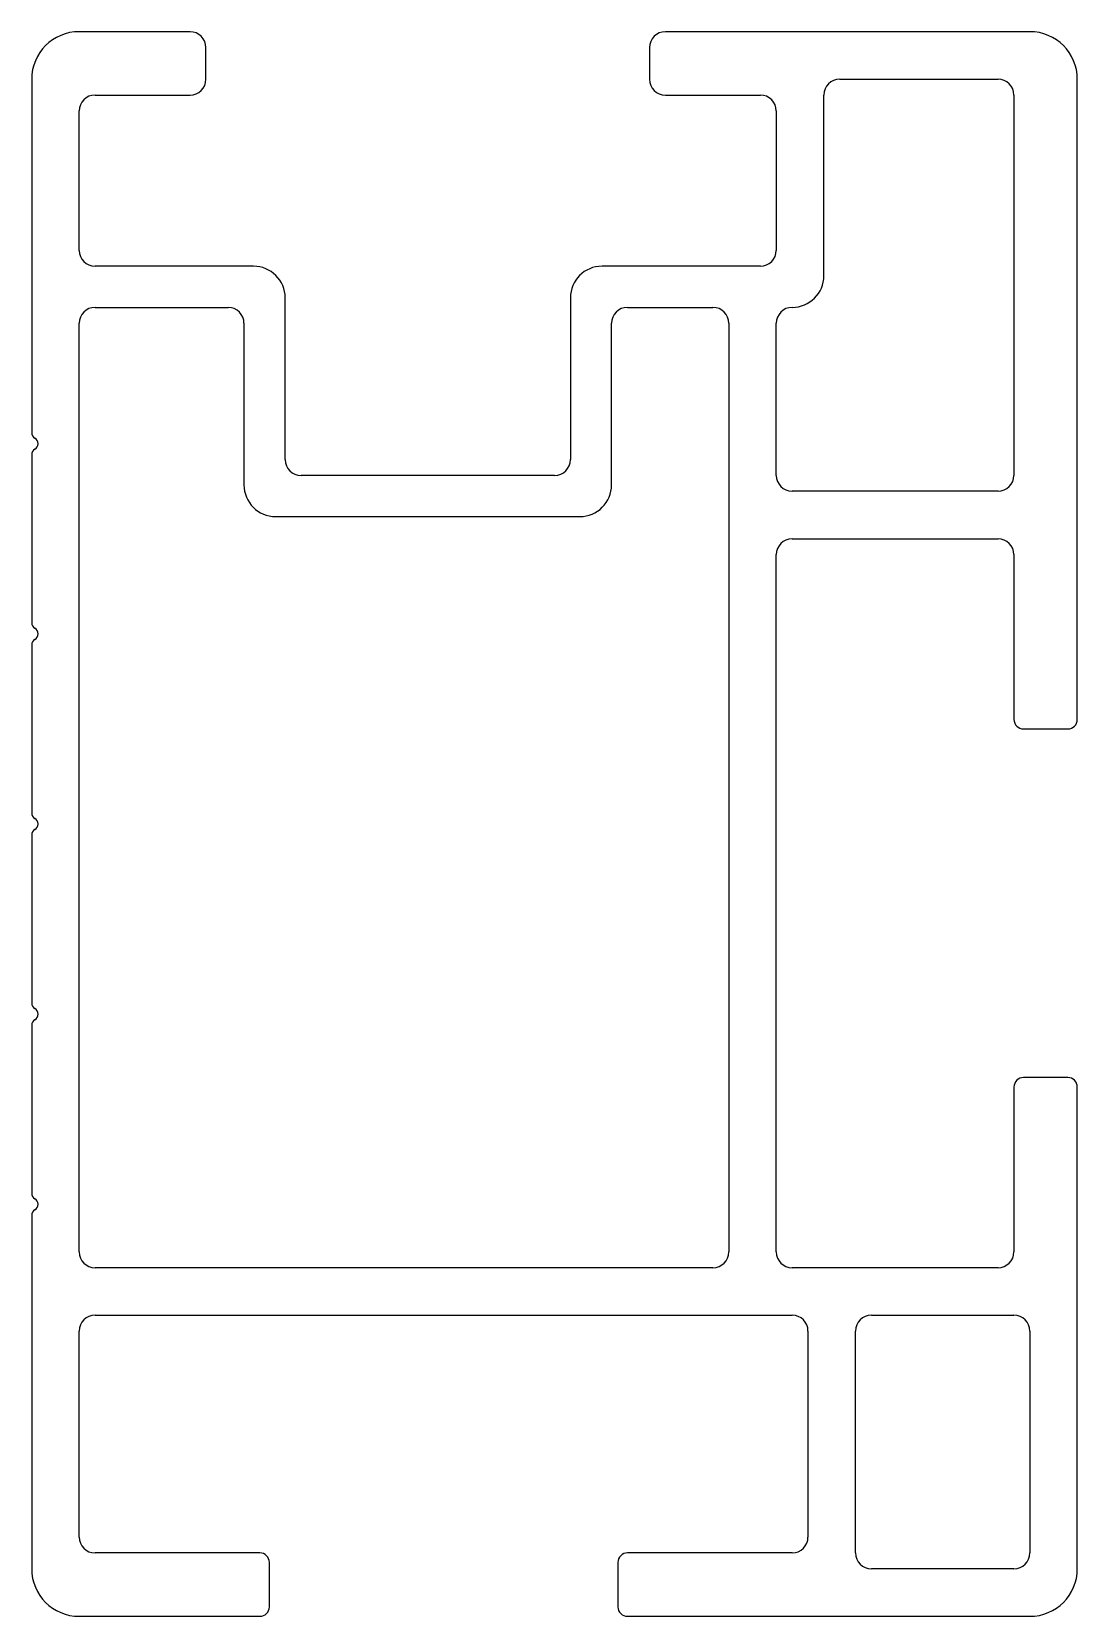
# Model space of a CAD drawing. Extents: x 3295.3 to 3328.3, y 1504.3 to 1554.3.
import ezdxf

# ---------------------------------------------------------------- set-up
doc = ezdxf.new("R2010")
doc.units = 0
doc.layers.get('0').update_dxf_attribs({"linetype": 'CONTINUOUS'})

msp = doc.modelspace()

# ---------------------------------------------------------------- linework, layer by layer
for p, q in [((3300.303, 1554.289), (3296.803, 1554.289)), ((3326.803, 1554.289), (3315.303, 1554.289)), ((3300.803, 1552.789), (3300.803, 1553.789)), ((3314.803, 1553.789), (3314.803, 1552.789)), ((3295.303, 1552.789), (3295.303, 1541.639)), ((3320.803, 1552.789), (3325.803, 1552.789)), ((3328.303, 1532.589), (3328.303, 1552.789)), ((3297.303, 1552.289), (3300.303, 1552.289)), ((3315.303, 1552.289), (3318.303, 1552.289)), ((3320.303, 1546.589), (3320.303, 1552.289)), ((3326.303, 1552.289), (3326.303, 1540.289)), ((3296.803, 1547.389), (3296.803, 1551.789)), ((3318.803, 1551.789), (3318.803, 1547.389)), ((3302.303, 1546.889), (3297.303, 1546.889)), ((3318.303, 1546.889), (3313.303, 1546.889)), ((3297.303, 1545.589), (3301.503, 1545.589)), ((3303.303, 1540.789), (3303.303, 1545.889)), ((3312.303, 1545.889), (3312.303, 1540.789)), ((3314.103, 1545.589), (3316.803, 1545.589)), ((3296.803, 1515.789), (3296.803, 1545.089)), ((3302.003, 1545.089), (3302.003, 1539.989)), ((3313.603, 1539.989), (3313.603, 1545.089)), ((3317.303, 1545.089), (3317.303, 1515.789)), ((3318.803, 1540.289), (3318.803, 1545.089)), ((3295.503, 1541.285), (3295.503, 1541.292)), ((3295.303, 1540.939), (3295.303, 1535.639)), ((3311.803, 1540.289), (3303.803, 1540.289)), ((3325.803, 1539.789), (3319.303, 1539.789)), ((3303.003, 1538.989), (3312.603, 1538.989)), ((3319.303, 1538.289), (3325.803, 1538.289)), ((3318.803, 1515.789), (3318.803, 1537.789)), ((3326.303, 1537.789), (3326.303, 1532.589)), ((3295.503, 1535.285), (3295.503, 1535.292)), ((3295.303, 1534.939), (3295.303, 1529.639)), ((3326.603, 1532.289), (3328.003, 1532.289)), ((3295.503, 1529.285), (3295.503, 1529.292)), ((3295.303, 1528.939), (3295.303, 1523.639)), ((3295.503, 1523.285), (3295.503, 1523.292)), ((3295.303, 1522.939), (3295.303, 1517.639)), ((3328.003, 1521.289), (3326.603, 1521.289)), ((3326.303, 1520.989), (3326.303, 1515.789)), ((3328.303, 1505.789), (3328.303, 1520.989)), ((3295.503, 1517.285), (3295.503, 1517.292)), ((3295.303, 1516.939), (3295.303, 1505.789)), ((3316.803, 1515.289), (3297.303, 1515.289)), ((3325.803, 1515.289), (3319.303, 1515.289)), ((3297.303, 1513.789), (3319.303, 1513.789)), ((3321.803, 1513.789), (3326.303, 1513.789)), ((3296.803, 1506.789), (3296.803, 1513.289)), ((3319.803, 1513.289), (3319.803, 1506.789)), ((3321.303, 1506.289), (3321.303, 1513.289)), ((3326.803, 1513.289), (3326.803, 1506.289)), ((3302.503, 1506.289), (3297.303, 1506.289)), ((3319.303, 1506.289), (3314.103, 1506.289)), ((3302.803, 1504.589), (3302.803, 1505.989)), ((3313.803, 1505.989), (3313.803, 1504.589)), ((3326.303, 1505.789), (3321.803, 1505.789)), ((3296.803, 1504.289), (3302.503, 1504.289)), ((3314.103, 1504.289), (3326.803, 1504.289))]:
    msp.add_line(p, q)
for centre, radius, start, end in [((3296.803, 1552.789), 1.5, 90, 180), ((3300.303, 1553.789), 0.5, 0, 90), ((3315.303, 1553.789), 0.5, 90, 180), ((3326.803, 1552.789), 1.5, 0, 90), ((3300.303, 1552.789), 0.5, 270, 0), ((3315.303, 1552.789), 0.5, 180, 270), ((3320.803, 1552.289), 0.5, 90, 180), ((3325.803, 1552.289), 0.5, 0, 90), ((3297.303, 1551.789), 0.5, 90, 180), ((3318.303, 1551.789), 0.5, 0, 90), ((3297.303, 1547.389), 0.5, 180, 270), ((3318.303, 1547.389), 0.5, 270, 0), ((3302.303, 1545.889), 1, 0, 90), ((3313.303, 1545.889), 1, 90, 180), ((3319.303, 1546.589), 1, 270, 0), ((3297.303, 1545.089), 0.5, 90, 180), ((3301.503, 1545.089), 0.5, 0, 90), ((3314.103, 1545.089), 0.5, 90, 180), ((3316.803, 1545.089), 0.5, 0, 90), ((3319.303, 1545.089), 0.5, 90, 180), ((3295.503, 1541.639), 0.2, 180, 240), ((3295.503, 1540.939), 0.2, 120, 180), ((3295.303, 1541.292), 0.2, 0, 60), ((3295.303, 1541.285), 0.2, 300, 0), ((3303.803, 1540.789), 0.5, 180, 270), ((3311.803, 1540.789), 0.5, 270, 0), ((3319.303, 1540.289), 0.5, 180, 270), ((3325.803, 1540.289), 0.5, 270, 0), ((3303.003, 1539.989), 1, 180, 270), ((3312.603, 1539.989), 1, 270, 0), ((3319.303, 1537.789), 0.5, 90, 180), ((3325.803, 1537.789), 0.5, 0, 90), ((3295.503, 1535.639), 0.2, 180, 240), ((3295.503, 1534.939), 0.2, 120, 180), ((3295.303, 1535.292), 0.2, 0, 60), ((3295.303, 1535.285), 0.2, 300, 0), ((3326.603, 1532.589), 0.3, 180, 270), ((3328.003, 1532.589), 0.3, 270, 0), ((3295.503, 1529.639), 0.2, 180, 240), ((3295.503, 1528.939), 0.2, 120, 180), ((3295.303, 1529.292), 0.2, 0, 60), ((3295.303, 1529.285), 0.2, 300, 0), ((3295.503, 1523.639), 0.2, 180, 240), ((3295.503, 1522.939), 0.2, 120, 180), ((3295.303, 1523.292), 0.2, 0, 60), ((3295.303, 1523.285), 0.2, 300, 360), ((3326.603, 1520.989), 0.3, 90, 180), ((3328.003, 1520.989), 0.3, 0, 90), ((3295.503, 1517.639), 0.2, 180, 240), ((3295.503, 1516.939), 0.2, 120, 180), ((3295.303, 1517.292), 0.2, 0, 60), ((3295.303, 1517.285), 0.2, 300, 0), ((3297.303, 1515.789), 0.5, 180, 270), ((3316.803, 1515.789), 0.5, 270, 0), ((3319.303, 1515.789), 0.5, 180, 270), ((3325.803, 1515.789), 0.5, 270, 0), ((3297.303, 1513.289), 0.5, 90, 180), ((3319.303, 1513.289), 0.5, 0, 90), ((3321.803, 1513.289), 0.5, 90, 180), ((3326.303, 1513.289), 0.5, 0, 90), ((3297.303, 1506.789), 0.5, 180, 270), ((3319.303, 1506.789), 0.5, 270, 0), ((3302.503, 1505.989), 0.3, 0, 90), ((3314.103, 1505.989), 0.3, 90, 180), ((3321.803, 1506.289), 0.5, 180, 270), ((3326.303, 1506.289), 0.5, 270, 0), ((3296.803, 1505.789), 1.5, 180, 270), ((3326.803, 1505.789), 1.5, 270, 0), ((3302.503, 1504.589), 0.3, 270, 0), ((3314.103, 1504.589), 0.3, 180, 270)]:
    msp.add_arc(centre, radius, start, end)

doc.saveas('drawing.dxf')
